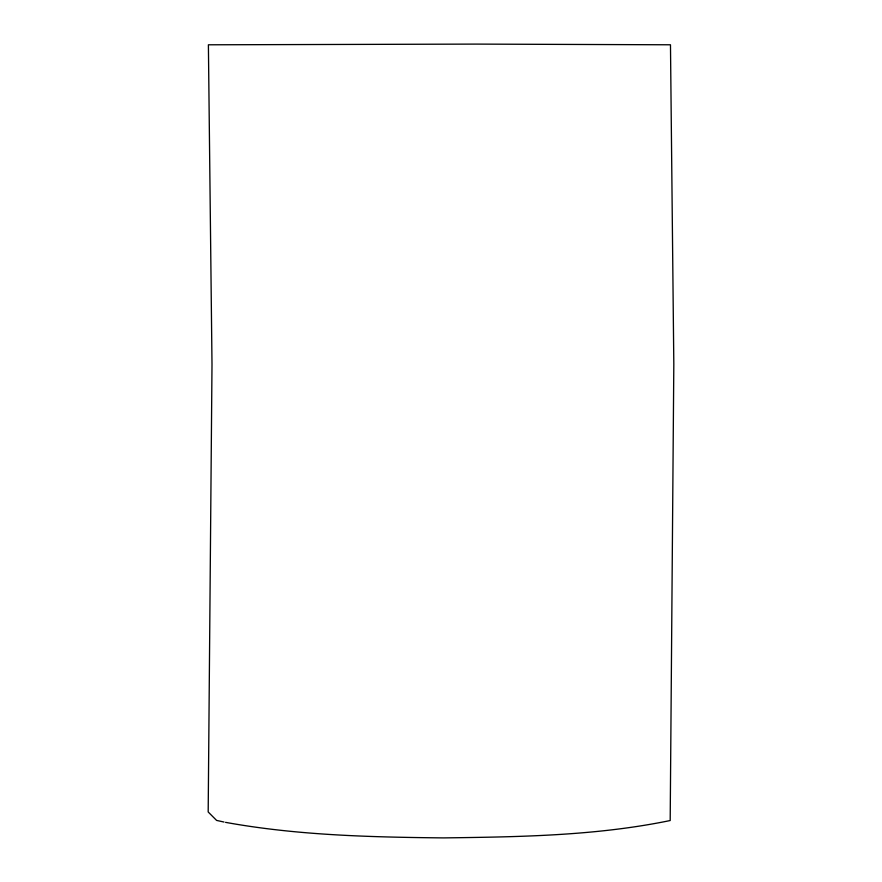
<?xml version="1.0" encoding="UTF-8"?>
<svg xmlns="http://www.w3.org/2000/svg" width="882" height="882" viewBox="0 0 882 882"><rect width="100%" height="100%" fill="white"/><g stroke="black" fill="none" stroke-linecap="round" stroke-linejoin="round"><path stroke-width="1.32" d="M225.56 822.355C297.366 835.397 370.716 837.15 443.525 837.9C519.233 836.897 595.769 835.882 670.188 820.536L673.815 364.211L670.474 44.784L476.225 44.1L208.395 44.795L212 364.431L208.185 811.969L216.608 820.414L224.017 822.035"/></g></svg>
